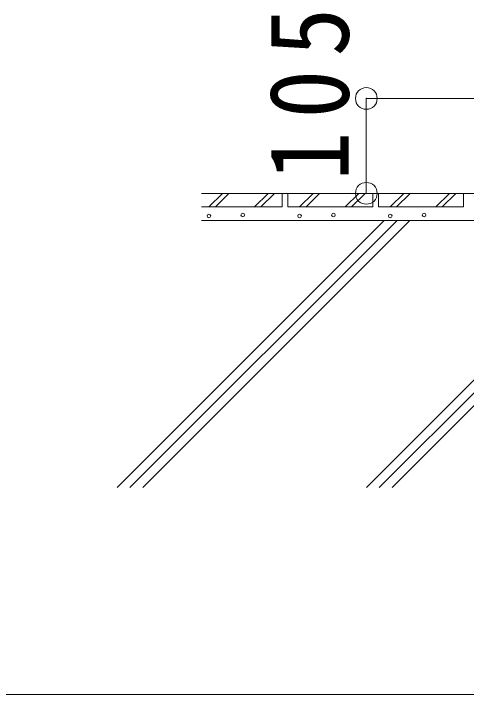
# Model space of a CAD drawing. Units: millimetres on the paper, with parts at other scales. Extents: x -259 to 271, y -195 to 192.
# Drawn here: x 140.16 to 156.81, y -74.97 to -49.93 of the extents above; entities that cross this region are included whole.
import ezdxf

# ---------------------------------------------------------------- set-up
doc = ezdxf.new("R2010")
doc.units = ezdxf.units.MM
doc.header["$PDMODE"] = 32
doc.header["$PDSIZE"] = 0.8
for name, color, linetype, lineweight in [('5-0_HASEN8', 6, 'Continuous', 5), ('5-4_HOJYO-D', 7, 'Continuous', 9), ('F-5_F-5ﾚｲﾔ', 2, 'Continuous', 9)]:
    doc.layers.add(name, color=color, linetype=linetype, lineweight=lineweight)
doc.styles.add('ＭＳ ゴシック', font='')
doc.styles.get('ＭＳ ゴシック').set_extended_font_data('MS Gothic')

msp = doc.modelspace()

# ---------------------------------------------------------------- linework, layer by layer
at = {"layer": '5-0_HASEN8'}
for p, q in [((147.072, -56.539), (177.042, -56.539)), ((143.971, -67.358), (153.79, -57.539)), ((144.442, -67.358), (154.261, -57.539)), ((144.914, -67.358), (154.733, -57.539)), ((147.072, -57.539), (174.375, -57.539)), ((153.133, -67.358), (162.952, -57.539)), ((153.605, -67.358), (163.423, -57.539)), ((154.076, -67.358), (163.895, -57.539))]:
    msp.add_line(p, q, dxfattribs=at)
at = {"layer": '5-0_HASEN8', "color": 7, "lineweight": 9}
for p, q in [((147.844, -56.539), (147.344, -57.039)), ((148.08, -56.539), (147.58, -57.039)), ((149.519, -56.539), (149.019, -57.039)), ((149.755, -56.539), (149.255, -57.039)), ((150.042, -57.039), (150.042, -56.539)), ((150.242, -57.039), (150.242, -56.539)), ((151.177, -56.539), (150.677, -57.039)), ((151.413, -56.539), (150.913, -57.039)), ((152.852, -56.539), (152.352, -57.039)), ((153.088, -56.539), (152.588, -57.039)), ((153.575, -57.039), (153.575, -56.539)), ((154.511, -56.539), (154.011, -57.039)), ((154.746, -56.539), (154.246, -57.039)), ((156.186, -56.539), (155.686, -57.039)), ((156.421, -56.539), (155.921, -57.039)), ((147.072, -57.039), (150.042, -57.039))]:
    msp.add_line(p, q, dxfattribs=at)
for points in [[(150.242, -57.039), (153.375, -57.039), (153.375, -56.539)], [(153.575, -57.039), (156.709, -57.039), (156.709, -56.539)]]:
    msp.add_lwpolyline(points, dxfattribs=at)
at = {"layer": '5-0_HASEN8'}
for centre in [(147.344, -57.372), (148.588, -57.336), (150.677, -57.372), (151.922, -57.336), (154.011, -57.372), (155.255, -57.336)]:
    msp.add_circle(centre, 0.0667, dxfattribs=at)
at = {"layer": '5-4_HOJYO-D'}
for p, q in [((153.131, -56.539), (153.131, -53.048)), ((153.131, -53.048), (160.194, -53.048))]:
    msp.add_line(p, q, dxfattribs=at)
for p in [(153.131, -53.048), (153.131, -56.539)]:
    msp.add_point(p, dxfattribs=at)
at = {"layer": 'F-5_F-5ﾚｲﾔ', "color": 7}
msp.add_line((96.769, -74.971), (270.769, -74.971), dxfattribs=at)

# ---------------------------------------------------------------- texts
at = {"layer": '5-4_HOJYO-D', "color": 2, "insert": (152.531, -56.069), "char_height": 2.933, "attachment_point": 7, "rotation": 90, "style": 'ＭＳ ゴシック'}
msp.add_mtext('\\T1.27;\\W0.9;105', dxfattribs=at)

doc.saveas('drawing.dxf')
